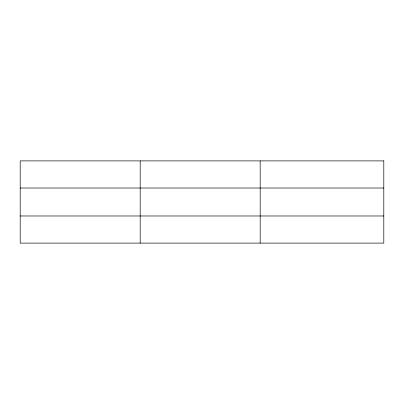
<?xml version="1.0" encoding="UTF-8"?>
<svg xmlns="http://www.w3.org/2000/svg" width="404" height="404" viewBox="0 0 404 404"><rect width="100%" height="100%" fill="white"/><g stroke="black" fill="none" stroke-linecap="round" stroke-linejoin="round"><path stroke-width="0.61" d="M140.188 243.107L140.188 160.893M260.176 243.107L260.176 160.893M20.2 188.022L383.8 188.022M20.2 215.978L383.8 215.978M383.8 160.893L383.8 243.107L20.2 243.107L20.2 160.893L383.8 160.893"/></g></svg>
